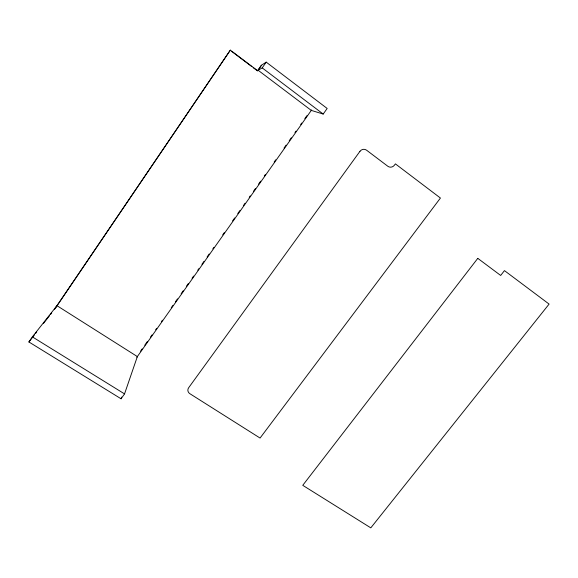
<?xml version="1.0" encoding="UTF-8"?>
<svg xmlns="http://www.w3.org/2000/svg" width="578" height="578" viewBox="0 0 578 578"><rect width="100%" height="100%" fill="white"/><g stroke="black" fill="none" stroke-linecap="round" stroke-linejoin="round"><path stroke-width="0.87" d="M124.537 393.9L137.354 356.583L56.955 305.668L32.354 336.866L28.9 341.966L121.069 398.784L124.537 393.9L32.354 336.866M121.069 398.784L121.655 397.1M54.332 309.526L230.34 50.142L257.687 70.776L261.523 65.206M55.026 308.731L230.34 50.142M262.224 67.908L266.198 62.135L327.17 108.462L323.203 114.054L311.296 110.405L258.07 70.22L262.224 67.908L323.203 114.054M140.606 351.106L142.166 348.902M144.767 345.225L147.361 341.547M150.482 337.133L152.043 334.922M155.677 329.771L156.717 328.304M161.392 321.679L162.432 320.212M171.269 307.706L172.829 305.495M175.43 301.817L177.504 298.877M181.145 293.725L183.226 290.785M186.34 286.37L188.421 283.43M192.055 278.278L193.616 276.067M197.777 270.186L198.81 268.712M201.932 264.298L204.012 261.357M207.126 256.943L209.207 254.002M212.849 248.851L213.882 247.377M222.718 234.87L224.278 232.667M232.594 220.897L234.675 217.949M237.789 213.535L239.87 210.594M243.511 205.443L245.065 203.239M249.226 197.351L250.267 195.884M253.381 191.47L255.462 188.522M258.583 184.115L260.656 181.167M264.298 176.023L265.338 174.549M274.167 162.042L275.728 159.831M284.044 148.062L286.124 145.121M289.238 140.707L291.319 137.766M294.961 132.615L296.001 131.141M300.676 124.523L301.716 123.049M304.83 118.635L306.911 115.694M136.892 357.233L311.621 109.943M28.9 341.966L34.456 334.9M35.569 333.484L36.674 332.075M43.343 323.593L49.455 315.819M50.568 314.41L51.673 312.994M266.198 62.135L261.314 65.343L257.506 70.877L253.215 67.64M231.771 51.464L251.784 66.564M359.957 151.32L188.63 387.773A4.566 4.263 1.3 0 0 189.859 393.69L260.064 438.059L440.429 198.037L395.388 163.877L394.427 165.178A4.862 4.66 -64.2 0 1 387.845 166.276L366.604 150.222A4.884 4.718 -68.9 0 0 359.957 151.32M477.782 258.352L302.756 485.325L370.801 527.859L549.1 304.086L504.45 270.612L500.671 275.453L477.782 258.352"/></g></svg>
